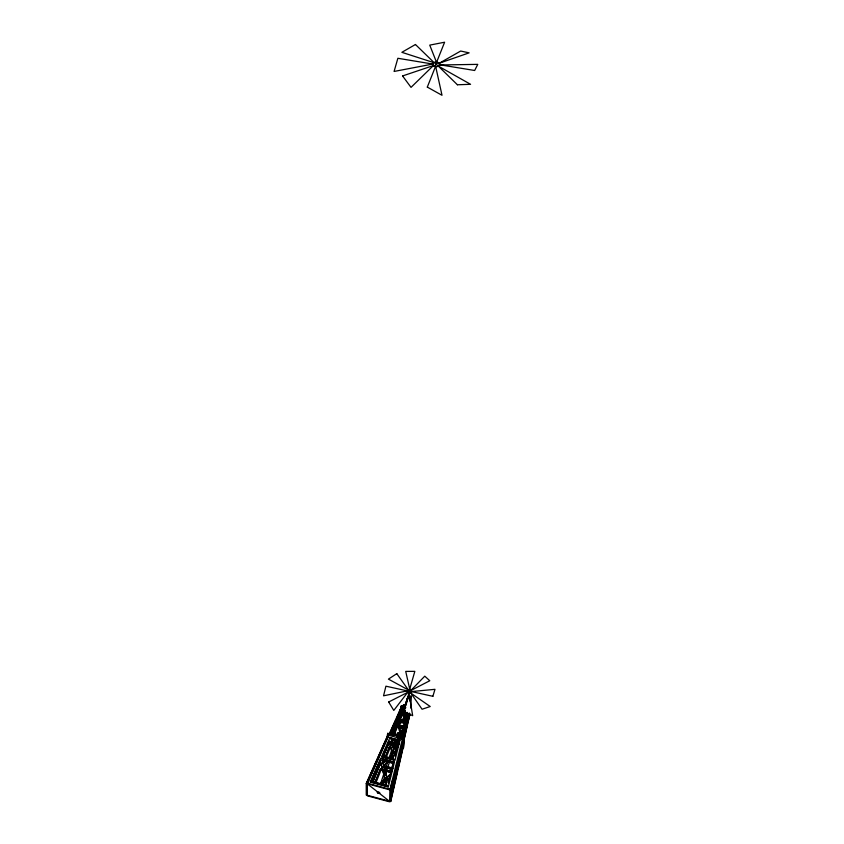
<?xml version="1.0" encoding="UTF-8"?>
<svg xmlns="http://www.w3.org/2000/svg" width="844" height="844" viewBox="0 0 844 844"><rect width="100%" height="100%" fill="white"/><g stroke="black" fill="none" stroke-linecap="round" stroke-linejoin="round"><path stroke-width="1.27" d="M367.383 783.2L367.372 795.839L389.59 801.8L389.917 789.214L367.383 783.2L388.683 735.367L367.878 782.673M387.206 737.487L387.807 733.331L404.308 737.624L403.432 748.111L404.308 737.624M387.723 737.129L387.807 733.331M366.243 783.464L389.865 789.879L402.409 738.943L402.356 739.629L403.78 739.26L387.259 734.945L388.63 736.042L387.565 735.662L366.243 783.464L366.254 794.995L390.719 801.557L391.036 790.089L403.495 739.819L397.366 738.321M391.532 789.013L391.278 798.255L397.366 771.732L397.608 764.464L391.532 789.013L390.951 788.908L393.99 776.638M391.099 742.446L394.422 743.321L394.528 739.618M395.551 723.234L395.488 725.418L392.122 733.7M393.631 728.488L395.583 725.513L395.657 723.16M399.022 744.524L396.796 743.944L396.923 740.241M391.943 789.71L396.068 769.76M396.796 743.944L397.081 740.853M391.278 795.628L396.796 771.638L396.996 765.571M432.729 64.049L397.872 58.278L394.085 71.445L432.772 64.06M397.893 769.443L398.136 762.343L402.957 742.899L402.746 748.343L397.893 769.443L397.324 769.338L402.261 746.075M400.383 711.555L400.457 709.371L396.11 719.943M401.058 707.821L400.71 706.386L404.698 707.42M400.689 709.92L401.079 706.365L405.827 707.588M439.502 64.914L438.975 65.959L436.728 66.739L434.132 66.328L432.719 64.967C432.181 61.338 438.331 61.148 439.587 63.827L439.597 64.977L477.757 64.366L474.666 70.485L439.587 64.745M400.868 709.909L400.942 707.705L401.565 707.926L389.844 734.027M400.995 709.002L401.079 706.365M401.47 706.322L405.342 704.497L401.47 706.322L404.476 707.251M402.071 745.737L401.955 748.786L401.396 748.691L398.885 759.579M403.495 739.819L403.21 747.225L390.719 801.557M405.447 704.318L400.71 706.555L404.782 707.156M403.358 706.744L405.299 705.679L402.398 707.04M405.827 728.456C407.357 715.628 405.004 738.859 403.896 736.833M403.717 739.344L408.401 714.931L406.734 725.808M407.99 697.608L407.863 698.874L407.905 697.851M408.855 714.203L406.755 722.686L406.576 726.927L409.646 715.068L406.576 726.927L408.981 714.298M403.759 740.631L406.608 728.266L406.544 722.38M407.916 697.693L407.863 699.032L408 697.45M406.903 726.979L407.082 722.738L409.488 713.043M409.804 699.265L409.857 697.925L410.068 698.431M410.015 699.423L410.764 696.152L409.73 699.349L410.458 696.237L410.321 697.671M394.464 761.984L388.314 786.861L370.358 782.082L380.749 758.366L394.443 762.311L380.749 758.366M385.529 785.384L371.761 781.713L380.475 761.794L386.784 785.722L380.475 761.794M415.47 44.521L434.259 62.783L401.86 52.317L415.47 44.489M381.541 756.72L395.024 760.275L399.929 740.378L389.844 737.74L381.541 756.72L393.8 759.948M387.586 780.5L382.216 760.138L393.198 763.039L388.567 781.776M409.762 691.489C407.947 690.55 410.458 692.418 410.268 690.519C408.812 689.77 409.825 693.219 408.95 691.014M382.923 756.382L389.495 741.275L393.589 759.199L382.923 756.382L389.495 741.275M389.675 734.628L401.565 707.926L400.773 707.283L405.521 708.506M389.844 737.74L399.929 740.378M405.004 722.475L401.586 736.284L391.384 733.626L397.165 720.438L404.983 722.675L397.165 720.438M391.215 739.46L398.684 741.412L391.215 739.46L395.045 756.203M388.261 783L393.198 763.039M388.314 786.861L370.368 781.744M392.175 733.436L397.018 722.369L400.71 735.662L392.175 733.436L397.018 722.369M397.598 719.542L405.31 721.536L397.598 719.542L402.272 708.865L404.582 709.466M397.999 721.451L404.276 723.076L397.999 721.451L401.544 734.164L404.276 723.076M398.379 719.362L404.476 720.934L398.379 719.362L402.082 710.87L404.476 720.934M402.272 708.865L404.571 709.656M400.71 735.662L392.186 733.246M405.204 710.405L403.052 709.846L405.183 710.595M401.586 736.284L391.394 733.425M409.15 713.887L403.137 738.078L402.504 737.572M403.052 709.846L405.32 719.067M432.866 696.311L411.439 691.574L411.323 692.091M410.669 708.01L411.418 696.047L409.688 700.921M391.12 792.199L394.032 776.68M392.006 788.528L392.471 786.049M393.631 779.856L394.095 777.387M394.559 774.908L395.024 772.429M391.215 794.89L396.068 769.021L391.183 788.401L390.603 788.296L392.713 779.782M391.173 795.649L396.807 765.614M403.39 738.131L406.048 725.756L403.717 738.183M403.791 736.559L405.964 724.954M403.822 737.93L406.302 725.007M397.978 762.354L399.159 756.129M398.716 759.473L399.18 756.994M397.841 766.183L401.902 745.336M401.871 745.959L398.336 764.516L397.767 764.421M409.066 714.14L406.819 724.131L408.739 714.087M395.678 774.824L396.258 772.292M395.688 775.277L396.279 772.756M403.748 741.18L409.899 714.457M406.819 724.131L409.192 715.301M403.981 737.529L407.494 722.264M405.31 721.536L407.452 712.8M402.472 737.962L408.528 713.37M403.822 733.341L405.721 725.703M406.154 725.101L403.073 737.477L406.46 723.867M395.519 770.498L396.733 765.592M397.862 761.024L399.075 756.171M400.573 750.094L401.786 745.231M398.083 760.571L401.628 746.286M395.066 755.865L398.684 741.412M405.299 719.267L407.04 712.315M432.888 696.258L434.976 689.326L411.439 691.574C412.167 689.696 407.409 688.029 407.219 691.204M411.461 691.405C411.387 693.81 407.346 693.81 407.241 691.447M407.357 690.508L407.23 691.679M409.614 689.506L414.826 671.37L405.721 671.402L409.825 689.516M403.875 711.587L408.865 693.103M401.776 712.853L410.026 714.984L410.332 714.066M407.694 697.534L404.392 707.504L407.905 696.764M404.687 707.578L408.179 696.965M405.131 707.145L406.302 703.601M406.059 704.476L407.135 701.216M380.433 784.15L387.839 761.752M389.073 758.017L391.943 749.314M392.766 746.824L394.823 740.599M394.422 743.321L394.633 742.699L391.31 741.823M381.994 784.772L384.463 777.313M385.275 774.824L389.791 761.13M396.353 741.222L390.614 758.64L396.005 753.502M409.773 700.32L410.406 697.418M389.991 742.161L390.202 741.538M401.712 711.408L398.431 719.637M439.618 64.355C438.5 66.866 433.974 66.687 432.75 64.344M432.687 64.429L433.31 63.458M372.774 782.567L380.623 763.25M383.081 757.216L388.483 743.944L387.396 743.089M392.481 734.248L397.45 722.348M393.599 735.019L396.965 726.6L403.643 728.467M403.78 727.138L397.471 725.502L402.092 713.95L407.789 715.427M374.715 783.148L380.581 768.673L391.679 771.616M382.923 762.923L383.883 760.549M385.328 756.994L389.654 746.318L385.339 757.226M394.053 735.135L397.292 727.18L403.527 728.794M401.554 720.491L406.629 715.606L402.419 714.52L399.012 722.928M374.725 783.369L380.581 768.673M382.933 763.155L384.368 759.6M375.833 783.063L381.14 769.717L383.556 770.361M386.056 757.859L390.223 747.573M374.114 775.203L375.601 771.553M371.666 781.713L378.059 766.025M371.613 782.335L377.996 766.658L377.458 766.468M391.806 733.584L395.182 725.302M372.025 782.356L377.331 769.317L376.793 769.116L378.133 766.89L377.595 766.7M382.648 756.287L385.012 750.506M391.869 734.027L396.1 723.361M397.819 719.415L399.307 715.765M397.851 719.637L400.183 713.897M372.742 782.103L380.602 762.786M383.06 756.741L388.462 743.458L398.368 746.054M392.207 734.058L394.823 726.779M397.925 720.037L400.256 714.309M391.384 733.626L397.144 720.639M370.358 782.082L380.728 758.703M371.761 781.713L380.454 762.121M387.132 737.107L366.676 783L366.686 793.444M377.542 759.167L367.14 782.504L367.689 782.704M378.418 757.173L379.452 754.852M380.486 752.521L386.193 739.724M389.052 734.407L400.942 707.705M389.538 733.921L395.308 720.945M373.998 774.518L377.331 769.317M393.779 728.963L395.129 726.884M396.817 673.681L408.232 689.77M408.063 689.812L388.419 679.125L396.817 673.649M410.448 692.829L430.229 706.523L422.074 709.234L410.627 692.776M411.081 690.244L424.775 676.171L429.775 680.749L411.133 690.36M385.972 760.465L384.199 762.427L385.982 760.708M387.744 758.745L392.186 754.43M393.958 752.7L397.513 749.25L393.863 748.29M388.641 758.112L397.513 749.483L393.874 748.533M392.776 768.346L383.514 765.898L387.966 761.32M383.514 765.898L387.976 761.552M391.553 758.081L393.336 756.351M406.787 717.041L398.632 724.89L403.421 726.135M406.797 717.178L398.632 725.028L403.421 726.273M401.554 720.628L406.629 715.754L402.419 714.52M381.963 784.751L390.519 776.944M379.6 783.897L391.057 773.473M380.57 783.264L391.067 773.705M381.952 784.519L390.508 776.712M398.104 733.668L402.62 729.606M398.104 733.805L402.63 729.744M398.094 735.229L402.82 730.988M398.094 735.377L402.82 731.126M411.07 692.28L409.118 692.998L407.589 692.228M407.61 690.329L410.089 689.727L411.429 691.162M388.673 701.997L407.652 692.375L393.789 710.426L388.694 702.05M400.668 707.726L405.405 705.331L401.069 707.662M408.939 693.135L412.674 715.691L403.706 711.534M434.692 62.815L437.34 62.825M402.177 748.248L402.746 748.343M396.184 766.236L396.764 766.341L396.574 772.207L395.994 772.102M396.796 771.638L397.366 771.732M389.865 789.879L391.036 790.089M391.078 793.487L391.648 793.582M409.846 698.094L409.804 699.106M400.9 711.629L406.797 713.148M407.008 713.771L401.406 712.325L407.008 714.056M406.66 715.269L402.092 713.95M403.78 727L397.471 725.502M403.527 728.931L397.292 727.18M389.706 734.227L394.359 735.44M396.691 736.052L401.343 737.266M397.007 743.311L399.223 743.891M398.41 743.88L389.517 741.559L398.41 744.165M392.639 743.522L397.672 744.841M388.483 743.944L398.379 746.529M388.324 744.155L398.4 746.792M393.367 747.288L397.07 748.259M393.367 747.531L397.081 748.501M382.944 756.055L393.61 758.861M382.195 760.476L393.177 763.377M383.503 765.666L392.776 768.114M383.872 767.112L392.27 769.338M392.281 769.57L381.477 766.479M380.591 768.905L391.69 771.849M385.972 771.005L390.804 772.281M383.566 770.593L381.14 769.717M385.982 771.237L390.814 772.513M371.782 781.386L386.805 785.384M379.283 763.05L379.821 763.24M378.323 764.369L378.861 764.569M438.142 63.089L438.954 63.616M367.34 783.865L389.569 801.346M410.026 714.984L409.256 714.636M408.981 691.394L409.308 690.803L409.773 691.394M439.059 63.353L460.687 51.041L469.127 52.855L438.901 63.353M382.216 760.138L388.282 782.673M389.474 741.612L393.589 759.199M436.886 64.07L435.451 64.102L436.886 64.07M457.437 84.79L438.279 66.085L470.562 84.305L457.437 84.769M407.283 690.877L383.545 695.815L385.919 686.193L407.272 690.877M427.307 87.101L442.013 95.288L435.609 66.233L427.317 87.08M436.58 62.35L444.609 42.221L429.744 45.122L436.57 62.382M397.292 733.141L398.811 733.752L397.376 733.056M404.962 711.872L402.293 711.566L404.962 711.872M402.567 75.939L411.028 87.365L433.426 65.547L402.63 75.928M377.584 792.864A1.361 0.622 18.9 0 0 379.768 793.16A1.361 0.622 18.9 0 0 378.186 791.946A1.361 0.622 18.9 0 0 377.584 792.864"/></g></svg>
